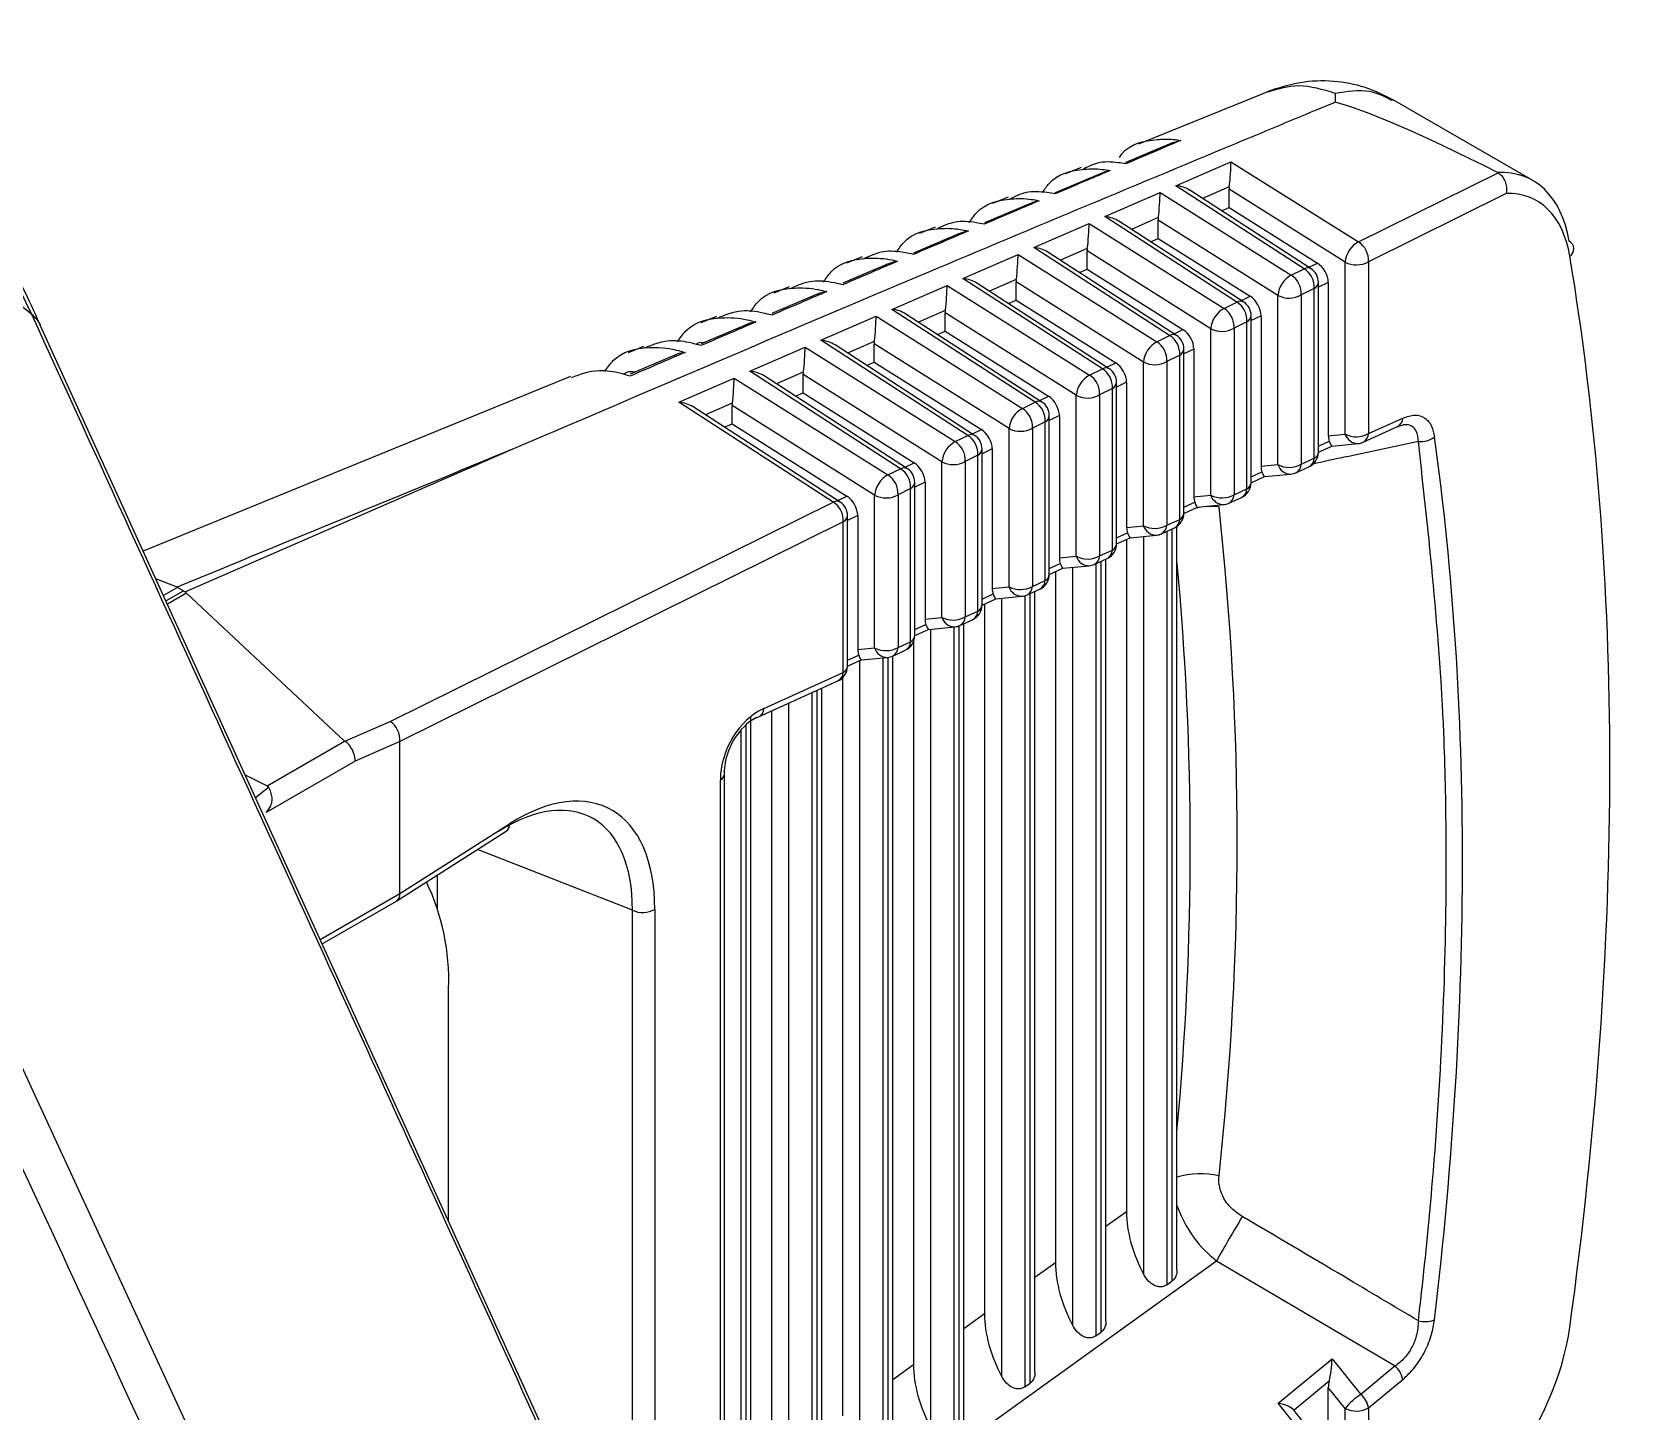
# Model space of a CAD drawing. Extents: x 17.1 to 113.1, y 3.8 to 84.5.
# Drawn here: x 29.508 to 30.491, y 67.952 to 68.803 of the extents above; entities that cross this region are included whole.
import ezdxf

# ---------------------------------------------------------------- set-up
doc = ezdxf.new("R2010")
doc.units = 0
doc.header["$MEASUREMENT"] = 0
doc.layers.add('OBJECT', color=7, linetype='CONTINUOUS')

msp = doc.modelspace()

# ---------------------------------------------------------------- linework, layer by layer
at = {"layer": 'OBJECT'}
for p, q in [((29.20814, 68.80132), (29.67652, 67.78611)), ((30.27613, 68.76824), (30.19186, 68.73399)), ((30.31323, 68.76537), (30.31318, 68.75984)), ((30.43534, 68.71153), (30.34868, 68.76155)), ((30.21322, 68.73501), (30.18407, 68.72267)), ((30.21492, 68.70836), (30.24891, 68.72317)), ((30.24891, 68.72317), (30.32763, 68.67365)), ((30.16912, 68.71609), (30.14038, 68.70399)), ((30.15642, 68.71958), (30.14673, 68.71564)), ((30.32763, 68.67365), (30.41382, 68.71635)), ((30.41382, 68.71635), (30.41354, 68.7165)), ((30.11126, 68.70123), (30.10159, 68.6973)), ((30.17107, 68.68927), (30.20507, 68.70407)), ((30.20507, 68.70407), (30.28612, 68.65309)), ((30.29412, 68.65706), (30.21492, 68.70836)), ((30.29833, 68.65707), (30.22358, 68.70549)), ((30.24785, 68.7077), (30.23129, 68.70049)), ((30.31939, 68.66116), (30.24774, 68.70622)), ((30.24774, 68.69489), (30.24774, 68.70622)), ((30.41888, 68.70355), (30.33383, 68.66142)), ((30.12518, 68.69744), (30.09663, 68.6854)), ((30.24307, 68.69286), (30.24774, 68.69489)), ((30.24774, 68.69489), (30.30227, 68.6606)), ((29.50838, 68.62875), (29.47783, 68.6913)), ((30.06617, 68.68282), (30.05655, 68.67888)), ((30.12723, 68.67017), (30.16123, 68.68498)), ((30.16123, 68.68498), (30.24461, 68.63253)), ((30.25258, 68.63648), (30.17107, 68.68927)), ((30.25678, 68.63649), (30.17974, 68.6864)), ((30.20401, 68.68861), (30.18745, 68.6814)), ((30.27788, 68.6406), (30.2039, 68.68713)), ((30.2039, 68.6758), (30.2039, 68.68713)), ((30.08123, 68.67876), (30.05289, 68.66678)), ((30.19923, 68.67377), (30.2039, 68.6758)), ((30.2039, 68.6758), (30.26077, 68.64003)), ((30.02115, 68.66438), (30.01155, 68.66045)), ((30.08339, 68.65108), (30.11739, 68.66589)), ((30.11739, 68.66589), (30.20311, 68.61197)), ((30.21103, 68.6159), (30.12723, 68.67017)), ((30.21524, 68.61591), (30.1359, 68.66731)), ((30.16017, 68.66952), (30.14361, 68.66231)), ((30.23638, 68.62004), (30.16006, 68.66804)), ((30.16006, 68.65671), (30.16006, 68.66804)), ((30.03729, 68.66005), (30.00913, 68.64812)), ((30.15539, 68.65468), (30.16006, 68.65671)), ((30.16006, 68.65671), (30.21926, 68.61947)), ((30.28612, 68.65309), (30.29412, 68.65706)), ((30.29696, 68.65796), (30.30227, 68.6606)), ((30.31939, 68.55498), (30.31939, 68.66116)), ((30.33383, 68.66142), (30.33383, 68.55523)), ((29.97612, 68.64594), (29.96655, 68.64202)), ((30.03955, 68.63199), (30.07355, 68.64679)), ((30.07355, 68.64679), (30.1616, 68.59141)), ((30.16949, 68.59532), (30.08339, 68.65108)), ((30.17369, 68.59533), (30.09205, 68.64821)), ((30.11633, 68.65042), (30.09977, 68.64321)), ((30.19487, 68.59948), (30.11622, 68.64895)), ((30.11622, 68.63762), (30.11622, 68.64895)), ((30.30033, 68.64482), (30.29232, 68.64086)), ((30.30033, 68.54), (30.30033, 68.64482)), ((30.30289, 68.54386), (30.30289, 68.64868)), ((30.30899, 68.64861), (30.30289, 68.64559)), ((30.30899, 68.64861), (30.30899, 68.55396)), ((29.99335, 68.64131), (29.96538, 68.62944)), ((30.11155, 68.63558), (30.11622, 68.63762)), ((30.11622, 68.63762), (30.17775, 68.59891)), ((30.24461, 68.63253), (30.25258, 68.63648)), ((30.25541, 68.63738), (30.26077, 68.64003)), ((30.27788, 68.53611), (30.27788, 68.6406)), ((30.29232, 68.64086), (30.29232, 68.53637)), ((29.93109, 68.6275), (29.92155, 68.62359)), ((29.99571, 68.6129), (30.02971, 68.6277)), ((30.02971, 68.6277), (30.12009, 68.57085)), ((30.12794, 68.57474), (30.03955, 68.63199)), ((30.13215, 68.57476), (30.04821, 68.62912)), ((30.07249, 68.63133), (30.05593, 68.62412)), ((30.15336, 68.57892), (30.07238, 68.62985)), ((30.07238, 68.61852), (30.07238, 68.62985)), ((30.25878, 68.62424), (30.25082, 68.6203)), ((30.25878, 68.52112), (30.25878, 68.62424)), ((30.26135, 68.52498), (30.26135, 68.6281)), ((30.26749, 68.62805), (30.26135, 68.62501)), ((30.26749, 68.62805), (30.26749, 68.5351)), ((29.87289, 67.83359), (29.5136, 68.62225)), ((29.94941, 68.62253), (29.92162, 68.61072)), ((30.0864, 68.55416), (29.99571, 68.6129)), ((30.06771, 68.61649), (30.07238, 68.61852)), ((30.07238, 68.61852), (30.13625, 68.57835)), ((30.20311, 68.61197), (30.21103, 68.6159)), ((30.21387, 68.6168), (30.21926, 68.61947)), ((30.23638, 68.51725), (30.23638, 68.62004)), ((30.25082, 68.6203), (30.25082, 68.5175)), ((29.88606, 68.60906), (29.87654, 68.60516)), ((29.90546, 68.60373), (29.87786, 68.59198)), ((29.95187, 68.5938), (29.98587, 68.60861)), ((29.98587, 68.60861), (30.07859, 68.55029)), ((30.0906, 68.55418), (30.00437, 68.61003)), ((30.02865, 68.61224), (30.01209, 68.60503)), ((30.11186, 68.55836), (30.02854, 68.61076)), ((30.02854, 68.59943), (30.02854, 68.61076)), ((30.21724, 68.60366), (30.20931, 68.59973)), ((30.21724, 68.50224), (30.21724, 68.60366)), ((30.2198, 68.5061), (30.2198, 68.60752)), ((30.22598, 68.60749), (30.2198, 68.60443)), ((30.22598, 68.60749), (30.22598, 68.51623)), ((30.04485, 68.53358), (29.95187, 68.5938)), ((29.9848, 68.59314), (29.96825, 68.58594)), ((30.02387, 68.5974), (30.02854, 68.59943)), ((30.02854, 68.59943), (30.09474, 68.55779)), ((30.1616, 68.59141), (30.16949, 68.59532)), ((30.17232, 68.59622), (30.17775, 68.59891)), ((30.19487, 68.49838), (30.19487, 68.59948)), ((30.20931, 68.59973), (30.20931, 68.49864)), ((29.84103, 68.59062), (29.57723, 68.48258)), ((29.90803, 68.57471), (29.94203, 68.58952)), ((29.94203, 68.58952), (30.03708, 68.52973)), ((30.04906, 68.5336), (29.96053, 68.59093)), ((30.07035, 68.5378), (29.9847, 68.59167)), ((29.9847, 68.58034), (29.9847, 68.59167)), ((30.17826, 68.48722), (30.17826, 68.58694)), ((30.18447, 68.58693), (30.17826, 68.58385)), ((30.18447, 68.58693), (30.18447, 68.49737)), ((30.00331, 68.513), (29.90803, 68.57471)), ((29.94096, 68.57405), (29.92441, 68.56684)), ((29.98003, 68.57831), (29.9847, 68.58034)), ((29.9847, 68.58034), (30.05323, 68.53723)), ((30.12009, 68.57085), (30.12794, 68.57474)), ((30.13078, 68.57564), (30.13625, 68.57835)), ((30.15336, 68.47952), (30.15336, 68.57892)), ((30.17569, 68.58308), (30.1678, 68.57917)), ((30.1678, 68.57917), (30.1678, 68.47977)), ((30.17569, 68.48336), (30.17569, 68.58308)), ((30.00751, 68.51302), (29.91669, 68.57184)), ((30.02884, 68.51724), (29.94086, 68.57258)), ((29.94086, 68.56125), (29.94086, 68.57258)), ((30.14297, 68.56637), (30.13671, 68.56327)), ((30.13671, 68.46833), (30.13671, 68.56636)), ((30.14297, 68.56637), (30.14297, 68.4785)), ((30.33383, 68.55523), (30.355, 68.56485)), ((29.93619, 68.55921), (29.94086, 68.56125)), ((29.94086, 68.56125), (30.01173, 68.51667)), ((30.07859, 68.55029), (30.0864, 68.55416)), ((30.08923, 68.55506), (30.09474, 68.55779)), ((30.11186, 68.46065), (30.11186, 68.55836)), ((30.13415, 68.5625), (30.1263, 68.55861)), ((30.1263, 68.55861), (30.1263, 68.46091)), ((30.13415, 68.46447), (30.13415, 68.5625)), ((30.30899, 68.55396), (30.31939, 68.55498)), ((30.33054, 68.54999), (30.3517, 68.55961)), ((30.35381, 68.56011), (30.35224, 68.55971)), ((29.80723, 68.54639), (29.60318, 68.45753)), ((30.10146, 68.54581), (30.09517, 68.54269)), ((30.09517, 68.44945), (30.09517, 68.54578)), ((30.10146, 68.54581), (30.10146, 68.45964)), ((30.30289, 68.54754), (30.30954, 68.55057)), ((30.30289, 68.5438), (30.31117, 68.54756)), ((30.31115, 68.54756), (30.32737, 68.54914)), ((30.04769, 68.53448), (30.05323, 68.53723)), ((30.07035, 68.44178), (30.07035, 68.5378)), ((30.0926, 68.54192), (30.08479, 68.53805)), ((30.08479, 68.53805), (30.08479, 68.44204)), ((30.0926, 68.44559), (30.0926, 68.54192)), ((30.26749, 68.5351), (30.27788, 68.53611)), ((30.28903, 68.53113), (30.29703, 68.53476)), ((30.29232, 68.53637), (30.30033, 68.54)), ((30.03708, 68.52973), (30.04485, 68.53358)), ((30.05995, 68.52525), (30.05362, 68.52211)), ((30.05362, 68.43057), (30.05362, 68.5252)), ((30.05995, 68.52525), (30.05995, 68.44077)), ((30.26135, 68.52866), (30.26803, 68.5317)), ((30.26135, 68.52492), (30.26967, 68.5287)), ((30.26965, 68.5287), (30.28586, 68.53028)), ((30.00614, 68.5139), (30.01173, 68.51667)), ((30.02884, 68.42292), (30.02884, 68.51724)), ((30.05106, 68.52134), (30.04329, 68.51749)), ((30.04329, 68.51749), (30.04329, 68.42318)), ((30.05106, 68.42671), (30.05106, 68.52134)), ((30.22598, 68.51623), (30.23638, 68.51725)), ((30.24752, 68.51226), (30.25548, 68.51588)), ((30.25082, 68.5175), (30.25878, 68.52112)), ((29.72968, 68.37746), (30.00331, 68.513)), ((30.01845, 68.50469), (30.01208, 68.50153)), ((30.01845, 68.50469), (30.01845, 68.42191)), ((30.2198, 68.50978), (30.22652, 68.51284)), ((30.2198, 68.50603), (30.22816, 68.50983)), ((30.22814, 68.50983), (30.24435, 68.51141)), ((30.00951, 68.50076), (29.73571, 68.36513)), ((30.00951, 68.40782), (30.00951, 68.50076)), ((30.01208, 68.41169), (30.01208, 68.50462)), ((30.18447, 68.49737), (30.19487, 68.49838)), ((30.20602, 68.49339), (30.21394, 68.497)), ((30.20931, 68.49864), (30.21724, 68.50224)), ((30.21256, 68.03201), (30.21256, 68.49637)), ((30.21549, 68.03868), (30.21549, 68.49787)), ((30.17826, 68.4909), (30.18502, 68.49397)), ((30.17826, 68.48715), (30.18665, 68.49097)), ((30.18437, 68.48993), (30.18437, 68.07475)), ((30.18663, 68.49097), (30.20285, 68.49255)), ((30.19513, 68.03592), (30.19513, 68.49179)), ((30.20921, 68.49485), (30.20921, 68.0296)), ((30.14297, 68.4785), (30.15336, 68.47952)), ((30.16451, 68.47453), (30.17239, 68.47811)), ((30.1678, 68.47977), (30.17569, 68.48336)), ((30.16872, 68.00048), (30.16872, 68.47644)), ((30.17165, 68.00715), (30.17165, 68.47777)), ((29.59806, 68.46044), (29.58498, 68.46558)), ((30.13671, 68.47201), (30.14351, 68.4751)), ((30.13671, 68.46827), (30.14515, 68.4721)), ((30.14053, 68.47), (30.14053, 68.04322)), ((30.14513, 68.4721), (30.16134, 68.47368)), ((30.15129, 68.0044), (30.15129, 68.4727)), ((30.16537, 68.47492), (30.16537, 67.99807)), ((29.59834, 68.46027), (29.58967, 68.45527)), ((29.59121, 68.45191), (29.60201, 68.45815)), ((29.60399, 68.45669), (29.59214, 68.44985)), ((29.60201, 68.45815), (29.59834, 68.46027)), ((29.70157, 68.36541), (29.60399, 68.45669)), ((30.09517, 68.45313), (30.10201, 68.45624)), ((30.10146, 68.45964), (30.11186, 68.46065)), ((30.123, 68.45566), (30.13085, 68.45923)), ((30.12488, 67.96896), (30.12488, 68.45652)), ((30.1263, 68.46091), (30.13415, 68.46447)), ((30.12781, 67.97563), (30.12781, 68.45785)), ((30.09517, 68.44939), (30.10364, 68.45324)), ((30.09669, 68.45008), (30.09669, 68.0117)), ((30.10362, 68.45324), (30.11983, 68.45481)), ((30.10745, 67.97287), (30.10745, 68.45361)), ((30.12153, 68.45513), (30.12153, 67.96655)), ((30.05362, 68.43425), (30.0605, 68.43737)), ((30.05995, 68.44077), (30.07035, 68.44178)), ((30.06211, 68.43437), (30.07833, 68.43595)), ((30.07769, 68.43589), (30.07769, 67.93503)), ((30.08104, 67.93743), (30.08104, 68.4366)), ((30.0815, 68.4368), (30.0893, 68.44035)), ((30.08397, 67.9441), (30.08397, 68.43792)), ((30.08479, 68.44204), (30.0926, 68.44559)), ((30.04329, 68.42318), (30.05106, 68.42671)), ((30.05284, 68.4267), (30.05284, 67.98017)), ((30.05362, 68.4305), (30.06213, 68.43437)), ((30.06361, 67.94135), (30.06361, 68.43452)), ((30.01208, 68.41537), (30.01899, 68.41851)), ((30.01845, 68.42191), (30.02884, 68.42292)), ((30.02061, 68.41551), (30.03682, 68.41708)), ((30.03385, 68.41679), (30.03385, 67.9035)), ((30.0372, 67.90591), (30.0372, 68.41713)), ((30.03999, 68.41793), (30.04776, 68.42146)), ((30.04012, 67.91258), (30.04012, 68.41799)), ((29.96047, 68.38554), (30.00951, 68.40782)), ((30.01208, 68.41162), (30.02063, 68.41551)), ((30.01977, 67.90982), (30.01977, 68.41512)), ((29.95718, 68.38029), (30.00621, 68.40258)), ((29.99336, 67.87438), (29.99336, 68.39674)), ((29.99628, 67.88105), (29.99628, 68.39807)), ((30.009, 68.40447), (30.009, 67.94865)), ((29.97593, 67.8783), (29.97593, 68.38881)), ((29.99001, 68.39521), (29.99001, 67.87198)), ((29.70174, 68.36529), (29.72968, 68.37746)), ((29.95244, 67.84953), (29.95244, 68.38058)), ((29.96516, 68.38392), (29.96516, 67.91712)), ((29.94616, 68.37211), (29.94616, 67.84045)), ((29.94951, 67.84286), (29.94951, 68.37552)), ((29.65373, 68.3378), (29.70157, 68.36541)), ((29.73571, 68.36508), (29.70801, 68.35302)), ((29.73571, 68.2712), (29.73571, 68.36508)), ((29.70801, 68.35302), (29.65317, 68.32136)), ((29.64013, 68.34452), (29.65373, 68.3378)), ((29.93363, 67.79853), (29.93363, 68.34136)), ((29.93619, 67.79705), (29.93619, 68.34522)), ((29.64651, 68.33051), (29.65456, 68.33702)), ((29.7337, 68.26666), (29.80138, 68.30971)), ((29.73571, 68.2712), (29.80345, 68.31429)), ((29.87925, 68.26094), (29.78358, 68.29839)), ((29.75864, 68.28252), (29.75864, 68.26216)), ((29.68648, 68.24278), (29.73571, 68.2712)), ((29.73571, 68.2712), (29.73571, 68.2712)), ((29.6877, 68.2401), (29.73357, 68.26658)), ((29.87925, 67.82992), (29.87925, 68.26094)), ((29.89311, 68.2615), (29.89311, 67.82192)), ((29.76576, 68.06875), (29.76576, 68.21253)), ((30.18437, 68.07475), (30.17165, 68.0656)), ((29.93619, 67.82604), (30.23993, 68.04445)), ((30.14053, 68.04322), (30.12781, 68.03407)), ((30.23993, 68.04445), (30.35035, 67.97955)), ((30.20921, 68.0296), (30.21256, 68.03201)), ((30.09669, 68.0117), (30.08397, 68.00255)), ((30.16537, 67.99807), (30.16872, 68.00048)), ((30.27812, 67.95647), (30.31134, 67.984)), ((30.31134, 67.984), (30.32919, 67.96201)), ((30.05284, 67.98017), (30.04012, 67.97102)), ((30.35035, 67.97955), (30.32919, 67.96201)), ((30.12153, 67.96655), (30.12488, 67.96896)), ((30.30954, 67.97025), (30.28782, 67.95225)), ((30.30899, 67.8715), (30.30899, 67.96615)), ((30.31939, 67.95335), (30.30899, 67.96615)), ((30.33383, 67.9536), (30.355, 67.97115)), ((30.29568, 67.93424), (30.27812, 67.95647)), ((30.30074, 67.93589), (30.28779, 67.95229)), ((30.31939, 67.84716), (30.31939, 67.95335)), ((30.33383, 67.9536), (30.33383, 67.84742))]:
    msp.add_line(p, q, dxfattribs=at)
at = {"layer": 'OBJECT', "flags": 128}
msp.add_lwpolyline([(29.95583, 68.37991), (29.95672, 68.38011), (29.95718, 68.38029)], dxfattribs=at)
at = {"layer": 'OBJECT'}
for centre, radius, start, end in [((28.80486, 67.75218), 1.12397, 51.2502, 68.97399), ((30.33525, 68.65967), 0.01593, 118.57209, 174.61959), ((30.32024, 68.66222), 0.01361, 356.61722, 57.14321), ((30.45515, 68.66933), 0.00543, 303.42018, 62.45073), ((30.29374, 68.63911), 0.01593, 118.57239, 174.61929), ((30.27874, 68.64166), 0.01361, 356.6127, 57.14773), ((30.29624, 68.65318), 0.00441, 61.7755, 118.68161), ((30.28674, 68.64562), 0.01361, 356.61631, 57.14411), ((30.29289, 68.64868), 0.01, 0, 57.06831), ((30.32637, 68.67472), 0.01525, 242.75263, 299.28113), ((30.29811, 68.64908), 0.0048, 297.53163, 355.25391), ((30.25223, 68.61855), 0.01593, 118.57345, 174.61823), ((30.23723, 68.6211), 0.01361, 356.61501, 57.14742), ((30.25469, 68.63261), 0.00441, 61.76132, 118.68762), ((30.24519, 68.62504), 0.01361, 356.61712, 57.14586), ((30.25135, 68.6281), 0.01, 0, 57.06831), ((30.28486, 68.65416), 0.01525, 242.75301, 299.28075), ((29.49824, 68.61496), 0.01712, 25.36783, 53.68426), ((30.25656, 68.6285), 0.0048, 297.52704, 355.26408), ((30.21315, 68.61203), 0.00441, 61.7639, 118.68669), ((30.20365, 68.60446), 0.01361, 356.61722, 57.14321), ((30.2098, 68.60752), 0.01, 0, 57.06831), ((30.24336, 68.6336), 0.01525, 242.753, 299.28169), ((30.21073, 68.59798), 0.01593, 118.57398, 174.6177), ((30.19572, 68.60054), 0.01361, 356.61592, 57.14651), ((30.21502, 68.60792), 0.0048, 297.5272, 355.25834), ((30.17161, 68.59145), 0.00441, 61.76132, 118.68762), ((30.1621, 68.58388), 0.01361, 356.61648, 57.14649), ((30.16826, 68.58694), 0.01, 0, 57.06831), ((30.20185, 68.61304), 0.01525, 242.75473, 299.27996), ((30.16922, 68.57742), 0.01593, 118.57209, 174.61959), ((30.15422, 68.57998), 0.01361, 356.61631, 57.14411), ((30.17347, 68.58734), 0.0048, 297.52704, 355.26408), ((30.13006, 68.57087), 0.00441, 61.7639, 118.68669), ((30.12056, 68.5633), 0.01361, 356.61722, 57.14321), ((30.12671, 68.56636), 0.01, 0, 57.06831), ((30.16034, 68.59248), 0.01525, 242.75263, 299.28113), ((30.12771, 68.55686), 0.01593, 118.57239, 174.61929), ((30.11271, 68.55942), 0.01361, 356.61592, 57.14651), ((30.13193, 68.56676), 0.0048, 297.5272, 355.25834), ((30.3489, 68.56503), 0.0061, 297.35608, 358.3258), ((30.08852, 68.55029), 0.00441, 61.75965, 118.69094), ((30.07901, 68.54272), 0.01361, 356.61651, 57.14591), ((30.08517, 68.54578), 0.01, 0, 57.06831), ((30.11884, 68.57192), 0.01525, 242.753, 299.28169), ((30.32637, 68.56854), 0.01525, 242.75263, 299.28113), ((30.32733, 68.55746), 0.00832, 197.38968, 270.24383), ((30.32773, 68.55541), 0.0061, 297.35608, 358.3258), ((30.08621, 68.5363), 0.01593, 118.57345, 174.61823), ((30.0712, 68.53886), 0.01361, 356.61501, 57.14742), ((30.09038, 68.54618), 0.0048, 297.52704, 355.26408), ((30.3264, 68.55909), 0.01, 275.56151, 294.44248), ((30.36611, 68.56417), 0.01388, 263.82949, 307.53135), ((30.07733, 68.55136), 0.01525, 242.75413, 299.28055), ((30.28486, 68.54967), 0.01525, 242.75301, 299.28075), ((30.28582, 68.5386), 0.00832, 197.39273, 270.24078), ((30.286, 68.53669), 0.00634, 298.58688, 357.09706), ((30.29289, 68.54386), 0.01, 294.44248, 0), ((30.294, 68.54032), 0.00634, 298.58332, 357.09635), ((30.29811, 68.54426), 0.0048, 297.53163, 355.25391), ((30.0447, 68.51574), 0.01593, 118.57283, 174.61885), ((30.0297, 68.5183), 0.01361, 356.61722, 57.14321), ((30.04697, 68.52971), 0.00441, 61.77401, 118.67493), ((30.03747, 68.52214), 0.01361, 356.61722, 57.14321), ((30.04362, 68.5252), 0.01, 0, 57.06831), ((30.04884, 68.5256), 0.0048, 297.52484, 355.26071), ((30.25135, 68.52498), 0.01, 294.44248, 0), ((30.25656, 68.52538), 0.0048, 297.52704, 355.26408), ((30.28489, 68.54023), 0.01, 275.56151, 294.44248), ((30.03583, 68.5308), 0.01525, 242.75263, 299.28113), ((30.24336, 68.53081), 0.01525, 242.753, 299.28169), ((30.24432, 68.51973), 0.00832, 197.39319, 270.24286), ((30.24449, 68.51782), 0.00634, 298.59379, 357.08809), ((30.25245, 68.52144), 0.00634, 298.59155, 357.08812), ((30.00543, 68.50913), 0.00441, 61.76594, 118.69117), ((29.99592, 68.50157), 0.01361, 356.61468, 57.14865), ((30.00208, 68.50462), 0.01, 0, 57.06831), ((30.2098, 68.5061), 0.01, 294.44248, 0), ((30.21502, 68.5065), 0.0048, 297.5272, 355.25834), ((30.23693, 68.4645), 0.04579, 84.25875, 103.14959), ((28.34359, 68.30346), 1.90913, 353.78748, 6.21252), ((30.24338, 68.52136), 0.01, 275.56151, 294.44248), ((30.00729, 68.50502), 0.0048, 297.52485, 355.26332), ((30.20185, 68.51194), 0.01525, 242.75473, 299.27996), ((30.20281, 68.50087), 0.00832, 197.39534, 270.24087), ((30.20298, 68.49896), 0.00634, 298.58556, 357.09632), ((30.21091, 68.50256), 0.00634, 298.58692, 357.09496), ((30.16826, 68.48722), 0.01, 294.44248, 0), ((30.17347, 68.48761), 0.0048, 297.52704, 355.26408), ((30.20188, 68.5025), 0.01, 275.56151, 294.44248), ((30.16034, 68.49308), 0.01525, 242.75263, 299.28113), ((30.1613, 68.482), 0.00832, 197.38917, 270.24674), ((30.16148, 68.48009), 0.00634, 298.58847, 357.09341), ((30.16936, 68.48368), 0.00634, 298.59155, 357.08812), ((28.33812, 68.30068), 1.88562, 354.63613, 5.36387), ((30.12671, 68.46833), 0.01, 294.44248, 0), ((30.13193, 68.46873), 0.0048, 297.5272, 355.25834), ((30.16037, 68.48363), 0.01, 275.56151, 294.44248), ((30.11884, 68.47421), 0.01525, 242.753, 299.28169), ((30.1198, 68.46314), 0.00832, 197.39236, 270.24384), ((30.11886, 68.46477), 0.01, 275.56151, 294.44248), ((30.11997, 68.46123), 0.00634, 298.59088, 357.091), ((30.12782, 68.46479), 0.00634, 298.58692, 357.09496), ((30.08517, 68.44945), 0.01, 294.44248, 0), ((30.09038, 68.44985), 0.0048, 297.52704, 355.26408), ((30.07733, 68.45535), 0.01525, 242.75413, 299.28055), ((30.07829, 68.44427), 0.00832, 197.39151, 270.2447), ((30.07736, 68.4459), 0.01, 275.56151, 294.44248), ((30.07846, 68.44236), 0.00634, 298.59338, 357.09086), ((30.08627, 68.44591), 0.00634, 298.59155, 357.08812), ((30.04362, 68.43057), 0.01, 294.44248, 0), ((30.04473, 68.42703), 0.00634, 298.58273, 357.09915), ((30.04884, 68.43097), 0.0048, 297.52484, 355.26071), ((30.03583, 68.43648), 0.01525, 242.75263, 299.28113), ((30.03678, 68.42541), 0.00832, 197.3897, 270.24397), ((30.03585, 68.42704), 0.01, 275.56151, 294.44248), ((30.03696, 68.4235), 0.00634, 298.58556, 357.09632), ((30.00208, 68.41169), 0.01, 294.44248, 0), ((30.00318, 68.40815), 0.00634, 298.5937, 357.08818), ((30.00729, 68.41208), 0.0048, 297.52485, 355.26332), ((29.95414, 68.38586), 0.00634, 298.59155, 357.08812), ((29.93138, 68.34564), 0.00483, 297.73017, 355.06096), ((29.9327, 68.34521), 0.00349, 0.15678, 25.53189), ((29.79844, 68.31379), 0.00503, 305.75241, 5.62959), ((29.62553, 68.21767), 0.14033, 357.90387, 25.61745), ((29.88562, 68.27493), 0.01538, 245.50412, 299.13314), ((30.22989, 68.04576), 0.05241, 77.1788, 105.94675), ((31.94014, 67.07124), 1.95905, 149.28657, 150.2131), ((30.36869, 68.02386), 0.01696, 256.08803, 290.23012), ((30.33932, 67.96797), 0.01599, 11.4411, 46.39167), ((30.3499, 67.92871), 0.03921, 121.88549, 141.08592), ((30.31815, 67.95043), 0.016, 11.4427, 46.39007), ((30.32637, 67.96691), 0.01525, 242.75263, 299.28113)]:
    msp.add_arc(centre, radius, start, end, dxfattribs=at)
for centre, major_axis, ratio, start_param, end_param in [((31.90805, 67.72279), (1.61042, -1.03656), 0.039919, 2.784729, 3.025842), ((30.24768, 68.71479), (0.00085, 0.01127), 0.079449, 4.038059, 5.556495), ((30.37825, 68.60592), (0.05582, 0.1063), 0.548821, 5.657508, 6.594129), ((30.20384, 68.6957), (0.00085, 0.01127), 0.079449, 4.038059, 5.556495), ((30.21368, 68.69998), (0.01405, -0.00116), 0.599576, 0.84047, 1.532478), ((30.25481, 68.7103), (0.00499, 0.00867), 0.577651, 2.180566, 2.354466), ((30.38568, 68.60206), (0.05084, 0.09763), 0.546171, 5.655725, 6.577259), ((30.16, 68.6766), (0.00085, 0.01127), 0.079449, 4.038059, 5.556495), ((30.16984, 68.68089), (0.01405, -0.00116), 0.599576, 0.84047, 1.532478), ((30.21097, 68.69121), (0.00499, 0.00867), 0.577651, 2.180566, 2.354466), ((30.11616, 68.65751), (0.00085, 0.01127), 0.079449, 4.038059, 5.556495), ((30.126, 68.6618), (0.01405, -0.00116), 0.599576, 0.84047, 1.532478), ((30.16713, 68.67212), (0.00499, 0.00867), 0.577651, 2.180566, 2.354466), ((28.98257, 67.38738), (1.0353, 1.98807), 0.546171, 5.292217, 5.655725), ((30.30185, 68.65262), (-0.00503, 0.00866), 0.585467, 3.931567, 5.443649), ((30.07232, 68.63842), (0.00085, 0.01127), 0.079449, 4.038059, 5.556495), ((30.08216, 68.64271), (0.01405, -0.00116), 0.599576, 0.84047, 1.532478), ((30.12329, 68.65302), (0.00499, 0.00867), 0.577651, 2.180566, 2.354466), ((30.26035, 68.63206), (-0.00503, 0.00866), 0.585467, 3.931567, 5.443649), ((30.02848, 68.61933), (0.00085, 0.01127), 0.079449, 4.038059, 5.556495), ((30.03832, 68.62361), (0.01405, -0.00116), 0.599576, 0.84047, 1.532478), ((30.07945, 68.63393), (0.00499, 0.00867), 0.577651, 2.180566, 2.354466), ((29.99448, 68.60452), (0.01405, -0.00116), 0.599576, 0.84047, 1.532478), ((30.21884, 68.6115), (-0.00503, 0.00866), 0.585467, 3.931567, 5.443649), ((29.98464, 68.60023), (0.00085, 0.01127), 0.079449, 4.038059, 5.556495), ((30.03561, 68.61484), (0.00499, 0.00867), 0.577651, 2.180566, 2.354466), ((29.95064, 68.58543), (0.01405, -0.00116), 0.599576, 0.84047, 1.532478), ((29.99177, 68.59575), (0.00499, 0.00867), 0.577651, 2.180566, 2.354466), ((30.17733, 68.59094), (-0.00503, 0.00866), 0.585467, 3.931567, 5.443649), ((29.9408, 68.58114), (0.00085, 0.01127), 0.079449, 4.038059, 5.556495), ((29.9068, 68.56634), (0.01405, -0.00116), 0.599576, 0.84047, 1.532478), ((29.94793, 68.57665), (0.00499, 0.00867), 0.577651, 2.180566, 2.354466), ((30.13583, 68.57038), (-0.00503, 0.00866), 0.585467, 3.931567, 5.443649), ((30.09432, 68.54982), (-0.00503, 0.00866), 0.585467, 3.931567, 5.443649), ((30.31569, 68.55805), (0.00385, 0.01007), 0.543423, 2.184327, 2.590588), ((28.22013, 66.37816), (13.55466, 5.79644), 0.094066, 1.41333, 1.428842), ((30.30855, 68.55736), (-0.00262, 0.00979), 0.106887, 2.308208, 3.159363), ((28.93826, 67.35895), (1.00355, 1.9254), 0.546183, 5.319886, 5.628915), ((30.05281, 68.52926), (-0.00503, 0.00866), 0.585467, 3.931567, 5.443649), ((30.27418, 68.53919), (0.00385, 0.01007), 0.543423, 2.184327, 2.590588), ((30.26704, 68.53849), (-0.00262, 0.00979), 0.106887, 2.308208, 3.159363), ((30.01131, 68.5087), (-0.00503, 0.00866), 0.585467, 3.931567, 5.443649), ((30.23267, 68.52032), (0.00385, 0.01007), 0.543423, 2.184327, 2.590588), ((30.22554, 68.51963), (-0.00262, 0.00979), 0.106887, 2.308208, 3.159363), ((30.19117, 68.50146), (0.00385, 0.01007), 0.543423, 2.184327, 2.590588), ((30.18403, 68.50076), (-0.00262, 0.00979), 0.106887, 2.308208, 3.159363), ((30.14966, 68.48259), (0.00385, 0.01007), 0.543423, 2.184327, 2.590588), ((30.14252, 68.48189), (-0.00262, 0.00979), 0.106887, 2.308208, 3.159363), ((30.28941, 68.76123), (0.69558, 0.29623), 0.103903, 3.216204, 3.219545), ((30.29308, 68.75911), (0.69558, 0.29623), 0.103903, 3.219545, 3.232636), ((30.29356, 68.75939), (0.69197, 0.29935), 0.11077, 3.17667, 3.189759), ((30.10816, 68.46372), (0.00385, 0.01007), 0.543423, 2.184327, 2.590588), ((30.10102, 68.46303), (-0.00262, 0.00979), 0.106887, 2.308208, 3.159363), ((30.06665, 68.44486), (0.00385, 0.01007), 0.543423, 2.184327, 2.590588), ((30.05951, 68.44416), (-0.00262, 0.00979), 0.106887, 2.308208, 3.159363), ((30.02514, 68.42599), (0.00385, 0.01007), 0.543423, 2.184327, 2.590588), ((30.018, 68.4253), (-0.00262, 0.00979), 0.106887, 2.308208, 3.159363), ((29.72845, 68.36908), (-0.00422, 0.00907), 0.65764, 3.98628, 5.498362), ((29.96553, 68.34984), (0.01678, 0.03637), 0.746233, 0.713143, 2.124669), ((29.9581, 68.3537), (0.01275, 0.02722), 0.6715, 0.71132, 2.122845), ((29.75904, 68.39064), (0.05766, 0.02495), 0.11077, 3.189759, 3.215939), ((29.70094, 68.3571), (-0.00451, 0.00894), 0.611471, 3.961588, 5.480025), ((29.86255, 68.42748), (0.1268, 0.06259), 0.052184, 3.109484, 3.115839), ((29.62713, 68.31449), (0.02725, 0.02281), 0.225664, 6.241631, 6.382232), ((29.79533, 68.20706), (0.05848, 0.1111), 0.541805, 5.475394, 7.038594), ((29.80276, 68.2032), (0.06218, 0.1204), 0.544409, 5.47139, 7.03459), ((29.72845, 68.27517), (-0.00519, 0.00855), 0.59377, 3.128846, 3.914325), ((30.22716, 68.05052), (-0.03015, 0.0521), 0.583023, 0.78916, 1.51409), ((30.18332, 68.01899), (-0.03015, 0.0521), 0.583023, 0.78916, 1.51409), ((30.13948, 67.98747), (-0.03015, 0.0521), 0.583023, 0.78916, 1.51409), ((30.38568, 67.97331), (0.05084, 0.09763), 0.546171, 4.370683, 5.292217), ((30.30855, 67.97945), (0.00138, 0.01392), 0.177178, 4.008057, 5.062469), ((30.09564, 67.95595), (-0.03015, 0.0521), 0.583023, 0.78916, 1.51409), ((30.31569, 67.97066), (0.00404, 0.01025), 0.521, 1.812242, 2.218503), ((30.27534, 67.95193), (0.01306, -0.00138), 0.372225, 0.340665, 1.395076)]:
    msp.add_ellipse(centre, major_axis=major_axis, ratio=ratio, start_param=start_param, end_param=end_param, dxfattribs=at)
for points, knots in [([(29.63516, 67.81503), (29.56103, 67.97544), (29.40871, 68.30505), (29.25672, 68.63433), (29.1787, 68.80336)], [0, 0, 0, 0, 0.486655, 1, 1, 1, 1]), ([(30.34891, 68.76142), (30.34329, 68.7642), (30.3317, 68.76994), (30.31205, 68.77343), (30.29143, 68.77295), (30.2783, 68.76862), (30.27172, 68.76645)], [0, 0, 0, 0, 0.234438, 0.483457, 0.741032, 1, 1, 1, 1]), ([(30.31323, 68.76537), (30.30561, 68.76764), (30.29085, 68.77203), (30.27798, 68.76809), (30.27175, 68.76618)], [0, 0, 0, 0, 0.516058, 1, 1, 1, 1]), ([(30.34863, 68.76076), (30.34408, 68.76314), (30.33387, 68.7685), (30.32059, 68.76649), (30.31323, 68.76537)], [0, 0, 0, 0, 0.445445, 1, 1, 1, 1]), ([(30.31318, 68.75984), (30.30909, 68.75813), (30.2886, 68.74962), (30.20262, 68.71385), (30.03732, 68.64489), (29.88988, 68.58178), (29.80723, 68.54639)], [0, 0, 0, 0, 0.024148, 0.120739, 0.507103, 1, 1, 1, 1]), ([(30.18002, 68.7258), (30.18053, 68.72655), (30.18574, 68.73425), (30.19824, 68.73683), (30.21131, 68.73727), (30.21635, 68.73653), (30.21792, 68.7363)], [0, 0, 0, 0, 0.064135, 0.661362, 0.894449, 1, 1, 1, 1]), ([(30.21792, 68.7363), (30.21326, 68.73432), (30.20196, 68.72952), (30.19066, 68.72471), (30.18401, 68.72188)], [0, 0, 0, 0, 0.412313, 1, 1, 1, 1]), ([(30.21328, 68.73483), (30.21431, 68.73531), (30.21575, 68.73598), (30.21738, 68.73623), (30.21787, 68.73629), (30.21792, 68.7363)], [0, 0, 0, 0, 0.692543, 0.97337, 1, 1, 1, 1]), ([(30.18401, 68.72188), (30.1824, 68.72212), (30.1763, 68.72302), (30.16646, 68.7234), (30.16003, 68.71977), (30.15705, 68.71809)], [0, 0, 0, 0, 0.162078, 0.610566, 1, 1, 1, 1]), ([(30.18401, 68.72188), (30.18401, 68.7219), (30.18401, 68.72204), (30.18401, 68.72251), (30.18409, 68.72249), (30.18414, 68.72248)], [0, 0, 0, 0, 0.024679, 0.281575, 1, 1, 1, 1]), ([(30.13252, 68.70406), (30.13382, 68.70608), (30.13971, 68.71522), (30.15361, 68.7187), (30.16715, 68.71889), (30.17259, 68.71798), (30.17419, 68.7177)], [0, 0, 0, 0, 0.149562, 0.678155, 0.904878, 1, 1, 1, 1]), ([(30.17419, 68.7177), (30.16953, 68.71572), (30.15823, 68.71091), (30.14693, 68.70609), (30.14029, 68.70326)], [0, 0, 0, 0, 0.412352, 1, 1, 1, 1]), ([(30.16911, 68.71612), (30.17012, 68.7166), (30.1717, 68.71735), (30.17348, 68.71762), (30.17415, 68.7177), (30.17419, 68.7177)], [0, 0, 0, 0, 0.625788, 0.975748, 1, 1, 1, 1]), ([(30.41382, 68.71635), (30.41461, 68.71576), (30.41618, 68.71459), (30.41796, 68.71178), (30.41903, 68.70855), (30.41921, 68.70577), (30.41901, 68.70415), (30.4189, 68.70361), (30.41888, 68.70355)], [0, 0, 0, 0, 0.219285, 0.43851, 0.65924, 0.882982, 0.985818, 1, 1, 1, 1]), ([(30.14029, 68.70326), (30.13863, 68.70354), (30.13247, 68.70459), (30.12212, 68.70516), (30.11526, 68.70149), (30.11189, 68.69969)], [0, 0, 0, 0, 0.157518, 0.585739, 1, 1, 1, 1]), ([(30.14029, 68.70326), (30.14029, 68.70327), (30.14029, 68.70346), (30.14028, 68.70398), (30.14035, 68.70395), (30.14041, 68.70393)], [0, 0, 0, 0, 0.02308, 0.336608, 1, 1, 1, 1]), ([(30.08739, 68.68562), (30.08875, 68.68772), (30.09473, 68.69693), (30.10903, 68.70049), (30.12298, 68.7005), (30.12882, 68.69938), (30.13047, 68.69907)], [0, 0, 0, 0, 0.152111, 0.666071, 0.905873, 1, 1, 1, 1]), ([(30.13047, 68.69907), (30.12581, 68.69708), (30.11451, 68.69226), (30.1032, 68.68743), (30.09656, 68.68459)], [0, 0, 0, 0, 0.412395, 1, 1, 1, 1]), ([(30.12517, 68.69746), (30.12614, 68.69793), (30.12778, 68.69872), (30.12965, 68.69898), (30.13043, 68.69906), (30.13047, 68.69907)], [0, 0, 0, 0, 0.579738, 0.976704, 1, 1, 1, 1]), ([(29.51371, 68.62198), (29.51192, 68.62599), (29.50212, 68.64803), (29.49175, 68.66758), (29.48327, 68.68356)], [0, 0, 0, 0, 0.18235, 1, 1, 1, 1]), ([(30.04229, 68.6672), (30.04372, 68.66938), (30.04978, 68.67863), (30.06447, 68.68226), (30.07883, 68.68208), (30.08506, 68.68076), (30.08674, 68.6804)], [0, 0, 0, 0, 0.154009, 0.654711, 0.906715, 1, 1, 1, 1]), ([(30.09656, 68.68459), (30.09487, 68.68492), (30.08864, 68.68611), (30.0778, 68.68689), (30.07052, 68.68321), (30.06678, 68.68132)], [0, 0, 0, 0, 0.153676, 0.564299, 1, 1, 1, 1]), ([(30.08674, 68.6804), (30.08208, 68.67841), (30.07078, 68.67358), (30.05948, 68.66874), (30.05284, 68.6659)], [0, 0, 0, 0, 0.412428, 1, 1, 1, 1]), ([(30.08123, 68.67877), (30.08216, 68.67922), (30.08386, 68.68005), (30.08581, 68.68031), (30.0867, 68.68039), (30.08674, 68.6804)], [0, 0, 0, 0, 0.537541, 0.977558, 1, 1, 1, 1]), ([(29.99723, 68.64879), (29.99871, 68.65104), (30.00485, 68.66033), (30.01992, 68.66401), (30.03468, 68.66364), (30.0413, 68.6621), (30.04302, 68.66169)], [0, 0, 0, 0, 0.155367, 0.644, 0.907428, 1, 1, 1, 1]), ([(30.05284, 68.6659), (30.0511, 68.66627), (30.04481, 68.66761), (30.03349, 68.6686), (30.02581, 68.66494), (30.02169, 68.66298)], [0, 0, 0, 0, 0.1503751, 0.5454734, 1, 1, 1, 1]), ([(30.04302, 68.66169), (30.03835, 68.6597), (30.02705, 68.65486), (30.01575, 68.65001), (30.00911, 68.64717)], [0, 0, 0, 0, 0.412465, 1, 1, 1, 1]), ([(30.03729, 68.66005), (30.03818, 68.66049), (30.03994, 68.66135), (30.04197, 68.6616), (30.04297, 68.66169), (30.04302, 68.66169)], [0, 0, 0, 0, 0.49868, 0.978375, 1, 1, 1, 1]), ([(29.9522, 68.6304), (29.95373, 68.6327), (29.95995, 68.64203), (29.97538, 68.64575), (29.99054, 68.64518), (29.99753, 68.6434), (29.99929, 68.64296)], [0, 0, 0, 0, 0.156282, 0.633872, 0.90803, 1, 1, 1, 1]), ([(29.99929, 68.64296), (29.99462, 68.64096), (29.98332, 68.63611), (29.97202, 68.63125), (29.96537, 68.6284)], [0, 0, 0, 0, 0.412496, 1, 1, 1, 1]), ([(30.00911, 68.64717), (30.00734, 68.64758), (30.00099, 68.64906), (29.98919, 68.6503), (29.98109, 68.64666), (29.97661, 68.64465)], [0, 0, 0, 0, 0.147357, 0.528208, 1, 1, 1, 1]), ([(29.99335, 68.6413), (29.99421, 68.64172), (29.99602, 68.64261), (29.99813, 68.64287), (29.99924, 68.64295), (29.99929, 68.64296)], [0, 0, 0, 0, 0.462878, 0.979073, 1, 1, 1, 1]), ([(29.87017, 67.83516), (29.83118, 67.92083), (29.71082, 68.18527), (29.59004, 68.44987), (29.50838, 68.62875)], [0, 0, 0, 0, 0.323955, 1, 1, 1, 1]), ([(29.9072, 68.61202), (29.90878, 68.61437), (29.91506, 68.62371), (29.93085, 68.62747), (29.9464, 68.62669), (29.95376, 68.62468), (29.95555, 68.62419)], [0, 0, 0, 0, 0.156828, 0.624273, 0.908536, 1, 1, 1, 1]), ([(29.95555, 68.62419), (29.95089, 68.62218), (29.93959, 68.61733), (29.92828, 68.61247), (29.92164, 68.60961)], [0, 0, 0, 0, 0.412531, 1, 1, 1, 1]), ([(29.96537, 68.6284), (29.96357, 68.62886), (29.95716, 68.63049), (29.94489, 68.63197), (29.93638, 68.62837), (29.93152, 68.62632)], [0, 0, 0, 0, 0.144583, 0.512312, 1, 1, 1, 1]), ([(29.94941, 68.62252), (29.95023, 68.62293), (29.95211, 68.62385), (29.95429, 68.6241), (29.95551, 68.62418), (29.95555, 68.62419)], [0, 0, 0, 0, 0.4297567, 0.9797265, 1, 1, 1, 1]), ([(29.86223, 68.59365), (29.86386, 68.59604), (29.8702, 68.60539), (29.88634, 68.60918), (29.90227, 68.60818), (29.90999, 68.60592), (29.91182, 68.60539)], [0, 0, 0, 0, 0.157059, 0.615154, 0.908957, 1, 1, 1, 1]), ([(29.91182, 68.60539), (29.90716, 68.60338), (29.89585, 68.59852), (29.88455, 68.59365), (29.87791, 68.59079)], [0, 0, 0, 0, 0.412559, 1, 1, 1, 1]), ([(29.92164, 68.60961), (29.9198, 68.61011), (29.91334, 68.61188), (29.9006, 68.61362), (29.89167, 68.61008), (29.88643, 68.60801)], [0, 0, 0, 0, 0.142022, 0.49762, 1, 1, 1, 1]), ([(29.90546, 68.60374), (29.90597, 68.60402), (29.90785, 68.60505), (29.91014, 68.60529), (29.91178, 68.60538), (29.91182, 68.60539)], [0, 0, 0, 0, 0.264481, 0.980374, 1, 1, 1, 1]), ([(29.92303, 68.61132), (29.92182, 68.61145), (29.92014, 68.61162), (29.91901, 68.61066), (29.91868, 68.61038)], [0, 0, 0, 0, 0.7111818, 1, 1, 1, 1]), ([(29.87791, 68.59079), (29.87603, 68.59134), (29.86952, 68.59324), (29.85631, 68.59525), (29.84695, 68.59179), (29.84134, 68.58971)], [0, 0, 0, 0, 0.139653, 0.483989, 1, 1, 1, 1]), ([(29.88078, 68.59322), (29.87894, 68.59345), (29.8763, 68.59378), (29.87451, 68.59233), (29.87397, 68.59189)], [0, 0, 0, 0, 0.697705, 1, 1, 1, 1]), ([(30.355, 68.56485), (30.35755, 68.56572), (30.36266, 68.56747), (30.36886, 68.56543), (30.373, 68.56047), (30.37406, 68.5555), (30.37456, 68.55316)], [0, 0, 0, 0, 0.2618794, 0.5244054, 0.7764165, 1, 1, 1, 1]), ([(30.35155, 68.55937), (30.35222, 68.55972), (30.35329, 68.5603), (30.35363, 68.56029), (30.35376, 68.56029)], [0, 0, 0, 0, 0.618092, 1, 1, 1, 1]), ([(30.36462, 68.55037), (30.36439, 68.55268), (30.364, 68.55679), (30.36069, 68.5601), (30.35719, 68.56114), (30.35459, 68.56035), (30.35381, 68.56011)], [0, 0, 0, 0, 0.346608, 0.61581, 0.885438, 1, 1, 1, 1]), ([(30.36462, 68.55037), (30.34932, 68.54712), (30.32761, 68.54252), (30.30584, 68.53787), (30.29941, 68.53649)], [0, 0, 0, 0, 0.70439, 1, 1, 1, 1]), ([(30.36462, 68.00739), (30.36529, 68.01321), (30.36866, 68.04228), (30.37802, 68.13841), (30.38211, 68.23196), (30.38175, 68.32254), (30.37993, 68.41223), (30.37115, 68.4914), (30.36462, 68.55037)], [0, 0, 0, 0, 0.029968, 0.149857, 0.5, 0.529968, 0.649857, 1, 1, 1, 1]), ([(29.65317, 68.32136), (29.65423, 68.32264), (29.65601, 68.3248), (29.65698, 68.32882), (29.6566, 68.33236), (29.65557, 68.33516), (29.65484, 68.33652), (29.65456, 68.33702)], [0, 0, 0, 0, 0.281499, 0.477143, 0.672465, 0.878458, 1, 1, 1, 1]), ([(30.25589, 68.07182), (30.25332, 68.0736), (30.24819, 68.07716), (30.24319, 68.08469), (30.24127, 68.09153), (30.24145, 68.09547), (30.24152, 68.09686)], [0, 0, 0, 0, 0.2889322, 0.5787638, 0.8519377, 1, 1, 1, 1]), ([(30.21549, 68.07855), (30.21786, 68.07298), (30.22261, 68.06187), (30.23249, 68.05069), (30.23866, 68.04552), (30.23993, 68.04445)], [0, 0, 0, 0, 0.442974, 0.885214, 1, 1, 1, 1]), ([(30.36462, 68.00739), (30.34932, 68.01651), (30.31313, 68.03807), (30.27684, 68.05947), (30.25589, 68.07182)], [0, 0, 0, 0, 0.4226626, 1, 1, 1, 1]), ([(30.20921, 68.0296), (30.20851, 68.02921), (30.20712, 68.02842), (30.20453, 68.0283), (30.20166, 68.02907), (30.1984, 68.0312), (30.19629, 68.03382), (30.1953, 68.03562), (30.19513, 68.03592)], [0, 0, 0, 0, 0.150356, 0.300703, 0.452225, 0.65897, 0.94285, 1, 1, 1, 1]), ([(30.21543, 68.03867), (30.21545, 68.03852), (30.21562, 68.03722), (30.21501, 68.0351), (30.21386, 68.03306), (30.21287, 68.03226), (30.21256, 68.03201)], [0, 0, 0, 0, 0.0570063, 0.4806836, 0.8393053, 1, 1, 1, 1]), ([(30.16537, 67.99807), (30.16467, 67.99768), (30.16328, 67.9969), (30.16069, 67.99678), (30.15782, 67.99754), (30.15456, 67.99967), (30.15245, 68.0023), (30.15145, 68.0041), (30.15129, 68.0044)], [0, 0, 0, 0, 0.150358, 0.300708, 0.452225, 0.65898, 0.942862, 1, 1, 1, 1]), ([(30.17159, 68.00715), (30.17161, 68.00699), (30.17177, 68.00569), (30.17117, 68.00358), (30.17002, 68.00153), (30.16902, 68.00073), (30.16872, 68.00048)], [0, 0, 0, 0, 0.057027, 0.480686, 0.839306, 1, 1, 1, 1]), ([(30.36462, 68.00739), (30.36439, 68.0043), (30.36399, 67.99881), (30.36071, 67.99074), (30.35617, 67.98407), (30.35233, 67.98109), (30.35035, 67.97955)], [0, 0, 0, 0, 0.2953363, 0.5247161, 0.7544597, 1, 1, 1, 1]), ([(30.355, 67.97115), (30.35755, 67.97355), (30.36266, 67.97836), (30.36886, 67.98836), (30.373, 67.99863), (30.37406, 68.00496), (30.37456, 68.00794)], [0, 0, 0, 0, 0.2618794, 0.5244054, 0.7764165, 1, 1, 1, 1]), ([(30.12775, 67.97562), (30.12777, 67.97547), (30.12793, 67.97417), (30.12733, 67.97205), (30.12618, 67.97001), (30.12518, 67.96921), (30.12488, 67.96896)], [0, 0, 0, 0, 0.0570063, 0.4806836, 0.8393053, 1, 1, 1, 1]), ([(30.12153, 67.96655), (30.12083, 67.96616), (30.11943, 67.96537), (30.11685, 67.96525), (30.11398, 67.96602), (30.11072, 67.96815), (30.10861, 67.97077), (30.10761, 67.97257), (30.10745, 67.97287)], [0, 0, 0, 0, 0.150356, 0.300702, 0.452235, 0.658971, 0.94285, 1, 1, 1, 1])]:
    msp.add_open_spline(points, degree=3, knots=knots, dxfattribs=at)

doc.saveas('drawing.dxf')
